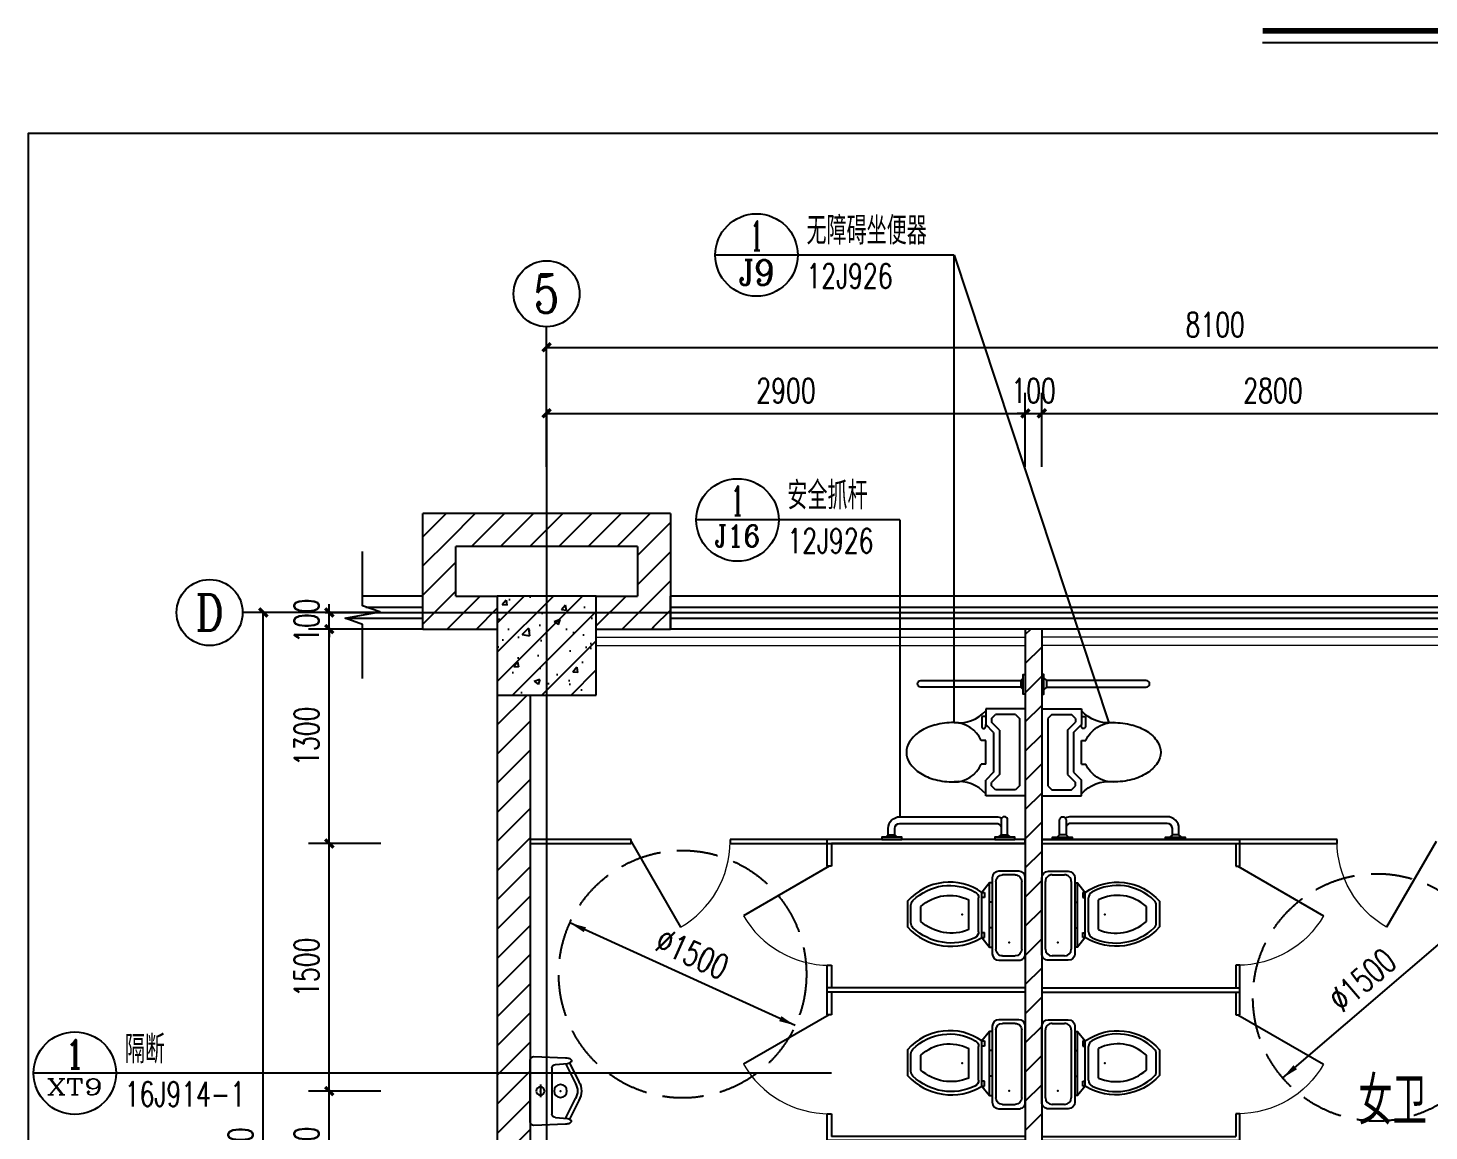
# Model space of a CAD drawing. Extents: x 1738711 to 2346805, y 1189731 to 2516152.
# Drawn here: x 2128147 to 2136634, y 1374842 to 1381526 of the extents above; entities that cross this region are included whole.
import ezdxf
from ezdxf.enums import TextEntityAlignment as Align

# ---------------------------------------------------------------- set-up
doc = ezdxf.new("R2010")
doc.units = 0
doc.header["$LTSCALE"] = 1000
doc.header["$MEASUREMENT"] = 0
doc.linetypes.add('DASH', pattern=[0.35, 0.25, -0.1])
doc.linetypes.add('复件 140224通州运河二期售楼部条件图_t3$0$X-ME SHAFT SH$0$X-B2$0$WATER_LINE', pattern=[0])
doc.layers.add('_0', color=7, linetype='Continuous', lineweight=25)
doc.layers.add('栏杆', color=6, linetype='Continuous', lineweight=15)
for name, color, linetype in [('AR-TEXT', 7, 'Continuous'), ('AXIS', 3, 'Continuous'), ('AXIS_TEXT', 7, 'Continuous'), ('DIM_IDEN', 3, 'Continuous'), ('DIM_SYMB', 3, 'Continuous'), ('DOTE', 1, 'Continuous'), ('LATRINE', 6, 'Continuous'), ('LVTRY', 6, 'Continuous'), ('PUB_DIM', 3, 'Continuous'), ('PUB_HATCH', 8, 'Continuous'), ('PUB_TEXT', 7, 'Continuous'), ('WALL', 40, 'Continuous'), ('WINDOW', 144, 'Continuous'), ('看线', 8, 'Continuous')]:
    doc.layers.add(name, color=color, linetype=linetype)
doc.styles.add('_TCH_AXIS', font='COMPLEX', dxfattribs={"bigfont": 'GBCBIG'})
doc.styles.add('_TCH_DIM', font='SIMPLEX', dxfattribs={"bigfont": 'GBCBIG'})
doc.styles.add('_TCH_DIM_T3', font='SIMPLEX', dxfattribs={"width": 0.705882, "bigfont": 'GBCBIG'})
doc.styles.add('_TCH_LABEL', font='COMPLEX', dxfattribs={"bigfont": 'GBCBIG'})
doc.styles.add('COMPLEX', font='COMPLEX')
doc.styles.get("Standard").update_dxf_attribs({"font": 'gbenor.shx', "bigfont": 'gbcbig.shx'})
doc.dimstyles.new('_TCH_ARCH&&50', dxfattribs={"dimtxt": 148.75, "dimasz": 50, "dimexe": 125, "dimexo": 150, "dimgap": 63.125, "dimtad": 1, "dimdec": 0, "dimzin": 0, "dimdsep": 46, "dimtxsty": '_TCH_DIM_T3', "dimblk": 'ARCHTICK', "dimcen": 0.09, "dimclrt": 7, "dimazin": 2, "dimtfac": 1, "dimtdec": 0, "dimtix": 1, "dimtmove": 2, "dimatfit": 3, "dimfxl": 50, "dimtolj": 1, "dimtzin": 0, "dimarcsym": 0})
pattern_1 = [(45, (0, 89.76), (-88.388383, 88.388383), [])]

# ---------------------------------------------------------------- blocks, each defined once
blk = doc.blocks.new('$lvtry$00000218')
at = {"color": 0, "linetype": 'Continuous'}
for p, q in [((-243.2, -138.2), (-243.2, -61.8)), ((-203.2, -21.8), (207.7, -21.8)), ((247.7, -61.8), (247.7, -138.2)), ((207.7, -178.2), (-203.2, -178.2)), ((198.4, -200), (-189.5, -200)), ((-189.5, -216.1), (198.4, -216.1)), ((-132.7, -262.9), (-132.7, -247.7)), ((-132.7, -247.7), (-103, -247.7)), ((-103, -247.7), (-103, -262.9)), ((-103, -247.7), (-102.3, -247.7)), ((-73.2, -200), (-73.2, -216.1)), ((-73.1, -216.1), (82.7, -216.1)), ((82.6, -200.5), (82.6, -216.1)), ((140.9, -247.7), (110.1, -247.7)), ((110.1, -247.7), (110.1, -262.9)), ((140.9, -262.9), (140.9, -247.7)), ((-132.7, -262.9), (140.9, -262.9)), ((-97, -282.9), (108, -282.9)), ((-83.9, -342.9), (96.1, -342.9)), ((-34.9, -633.3), (55.2, -633.3)), ((-43.6, -693.3), (63.6, -693.3))]:
    blk.add_line(p, q, dxfattribs=at)
blk.add_lwpolyline([(141, -263, -0.386399), (87.3, -713.3), (-67.9, -713.3, -0.361809), (-132.7, -262.9), (-189.5, -216.1), (-189.5, -200), (-230, -200, -0.414212), (-270, -160), (-270, -40, -0.414219), (-230, 0), (230, 0, -0.414212), (270, -40), (270, -160, -0.414212), (230, -200), (198.4, -200), (198.4, -216.1)], format="xyb", close=True, dxfattribs=at)
for centre, radius, start, end in [((-203.2, -61.8), 40, 90, 180), ((207.7, -61.8), 40, 0, 90), ((-203.2, -138.2), 40, 180, 270), ((207.7, -138.2), 40, 270, 0), ((170.2, -449.2), 335.6, 154.70093, 223.66894), ((-97, -322.9), 40, 90, 154.70093), ((-133.7, -458.6), 317.2, 315.38445, 29.31499), ((108, -322.9), 40, 29.31499, 90), ((170.2, -449.2), 275.6, 157.30759, 221.91508), ((-133.7, -458.6), 257.2, 317.21877, 26.73874), ((-43.6, -653.3), 40, 223.66894, 270), ((63.6, -653.3), 40, 270, 315.38445)]:
    blk.add_arc(centre, radius, start, end, dxfattribs=at)
at = {"color": 0}
for p in [(-162, -96.9), (7.2, -381.7)]:
    blk.add_point(p, dxfattribs=at)
blk = doc.blocks.new('$TCHSYS$APDOOR2D')
blk.add_line((0.5, 0), (0, 0.866))
at = {"lineweight": 13}
blk.add_arc((0.5, 0), 1, 120, 180, dxfattribs=at)
blk = doc.blocks.new('herahraehreh')
at = {"layer": 'LATRINE'}
for p, q in [((5930053.5, 676666.8), (5928853.5, 676666.8)), ((5928853.5, 676666.8), (5928853.5, 676504.3)), ((5930053.5, 676641.8), (5928878.5, 676641.8)), ((5928878.5, 676504.3), (5928878.5, 676641.8)), ((5930053.5, 676641.8), (5930053.5, 676666.8)), ((5928853.5, 676504.3), (5928878.5, 676504.3)), ((5928878.5, 675904.3), (5928853.5, 675904.3)), ((5928853.5, 675904.3), (5928853.5, 675741.8)), ((5928878.5, 675766.8), (5928878.5, 675904.3)), ((5930053.5, 675766.8), (5928878.5, 675766.8)), ((5930053.5, 675741.8), (5930053.5, 675766.8)), ((5930053.5, 675741.8), (5928853.5, 675741.8))]:
    blk.add_line(p, q, dxfattribs=at)
at = {"layer": 'LATRINE', "xscale": 600, "yscale": -600, "zscale": 25, "rotation": 270}
blk.add_blockref('$TCHSYS$APDOOR2D', (5928866, 676204.3), dxfattribs=at)
at = {"layer": 'LVTRY', "rotation": 269.9999999999435}
blk.add_blockref('$lvtry$00000218', (5930053.5, 676204.3), dxfattribs=at)
blk = doc.blocks.new('$plan$00001624')
for p, q in [((646.1, -12.8), (661.2, -27.9)), ((701.2, -27.9), (716.3, -12.8))]:
    blk.add_line(p, q)
for points in [[(60.1, 0), (60.1, -12.8), (-60.1, -12.8), (-60.1, 0)], [(743.8, 0), (743.8, -12.8), (623.7, -12.8), (623.7, 0)]]:
    blk.add_lwpolyline(points, close=True)
blk.add_lwpolyline([(-37.7, -12.8), (-22.6, -27.9), (17.4, -27.9), (32.5, -12.8)])
for points in [[(-22.6, -27.9), (-22.6, -65.8, 0.414213), (48.9, -137.3), (632.3, -137.3, 0.119966), (665.2, -129.3)], [(17.4, -27.9), (17.4, -65.8, 0.414211), (48.9, -97.3), (632.3, -97.3, 0.298815), (661.2, -78.3)]]:
    blk.add_lwpolyline(points, format="xyb")
blk.add_lwpolyline([(681.2, -137.3), (681.2, -137.3, -0.414214), (661.2, -117.3), (661.2, -27.9), (701.2, -27.9), (701.2, -117.3, -0.414214)], format="xyb", close=True)
blk = doc.blocks.new('A$C3D6C1C4F')
at = {"layer": 'LVTRY'}
for p, q in [((0, 736.1), (240, 736.1)), ((0, 208.1), (0, 736.1)), ((0, 736.1), (240, 736.1)), ((0, 208.1), (0, 736.1)), ((36, 676.1), (60, 700.1)), ((36, 676.1), (60, 700.1)), ((60, 700.1), (180, 700.1)), ((60, 700.1), (180, 700.1)), ((180, 700.1), (204, 676.1)), ((180, 700.1), (204, 676.1)), ((240, 736.1), (240, 640.1)), ((240, 736.1), (240, 640.1)), ((36, 268.1), (36, 676.1)), ((36, 268.1), (36, 676.1)), ((156, 607), (204, 655)), ((156, 607), (204, 655)), ((156, 337.1), (156, 607)), ((156, 337.1), (156, 607)), ((192, 592.1), (240, 640.1)), ((192, 592.1), (240, 640.1)), ((204, 676.1), (204, 655)), ((204, 676.1), (204, 655)), ((192, 352.1), (192, 592.1)), ((192, 352.1), (192, 592.1)), ((240, 544.1), (240, 400.1)), ((240, 544.1), (267, 544.1)), ((240, 544.1), (240, 400.1)), ((240, 544.1), (267, 544.1)), ((192, 352.1), (240, 304.1)), ((192, 352.1), (240, 304.1)), ((240, 400.1), (267, 400.1)), ((240, 400.1), (267, 400.1)), ((60, 244.1), (36, 268.1)), ((60, 244.1), (36, 268.1)), ((156, 337.1), (204, 289.1)), ((156, 337.1), (204, 289.1)), ((204, 268.1), (180, 244.1)), ((204, 268.1), (180, 244.1)), ((204, 268.1), (204, 289.1)), ((204, 268.1), (204, 289.1)), ((240, 316.1), (240, 304.1)), ((240, 316.1), (240, 304.1)), ((240, 208.1), (240, 304.1)), ((240, 208.1), (240, 304.1)), ((240, 256.1), (264, 256.1)), ((240, 256.1), (264, 256.1)), ((264, 256.1), (264, 316.1)), ((264, 256.1), (264, 316.1)), ((0, 208.1), (240, 208.1)), ((0, 208.1), (240, 208.1)), ((60, 244.1), (180, 244.1)), ((60, 244.1), (180, 244.1)), ((27.9, 77.5), (12.8, 92.6)), ((12.8, 22.4), (27.9, 37.4))]:
    blk.add_line(p, q, dxfattribs=at)
blk.add_lwpolyline([(0, 120.1), (12.8, 120.1), (12.8, 0), (0, 0)], close=True, dxfattribs=at)
blk.add_lwpolyline([(652.8, 57.5), (652.8, 57.5, -0.414214), (632.8, 37.4), (27.9, 37.4), (27.9, 77.5), (632.8, 77.5, -0.414214)], format="xyb", close=True, dxfattribs=at)
for centre, radius, start, end in [((402.7, 865.9), 215.9, 221.08899, 277.79892), ((402.7, 865.9), 215.9, 221.08899, 277.79892), ((432, 472.1), 180, 90, 156.42182), ((432, 472.1), 180, 90, 156.42182), ((432, 192.8), 459.2, 75.48575, 89.99996), ((432, 192.8), 459.2, 75.48575, 89.99996), ((467.7, 330.5), 317, 57.99461, 75.48574), ((467.7, 330.5), 317, 57.99461, 75.48574), ((522, 417.5), 214.5, 33.53412, 57.99459), ((522, 417.5), 214.5, 33.53412, 57.99459), ((604.4, 472.1), 115.7, 0.00005, 33.53407), ((604.4, 472.1), 115.7, 0.00005, 33.53407), ((604.4, 472.1), 115.7, 326.46593, 359.99995), ((604.4, 472.1), 115.7, 326.46593, 359.99995), ((432, 472.1), 180, 203.57818, 270), ((432, 472.1), 180, 203.57818, 270), ((467.7, 613.6), 317, 284.51426, 302.00539), ((467.7, 613.6), 317, 284.51426, 302.00539), ((522, 526.6), 214.5, 302.00541, 326.46588), ((522, 526.6), 214.5, 302.00541, 326.46588), ((252, 316.1), 12, 0, 180), ((252, 316.1), 12, 0, 180), ((402.7, 78.2), 215.9, 82.20108, 138.91101), ((402.7, 78.2), 215.9, 82.20108, 138.91101), ((432, 751.3), 459.2, 270.00004, 284.51425), ((432, 751.3), 459.2, 270.00004, 284.51425)]:
    blk.add_arc(centre, radius, start, end, dxfattribs=at)
at = {"layer": 'LVTRY', "extrusion": (0, 0, -1), "zscale": -1}
blk.add_blockref('$plan$00001624', (-808.3, 1000), dxfattribs=at)
blk = doc.blocks.new('_ArchTick')
at = {"color": 0, "linetype": 'ByBlock', "const_width": 0.4}
blk.add_lwpolyline([(-0.5, -0.5), (0.5, 0.5)], dxfattribs=at)
blk = doc.blocks.new('*D2062')
at = {"layer": 'Defpoints', "color": 0, "transparency": 16777216}
for p in [(2129571.8, 1377983.6), (2130033.8, 1377983.6), (2130033.8, 1371383.6)]:
    blk.add_point(p, dxfattribs=at)
at = {"layer": 'PUB_DIM', "color": 0, "lineweight": -2, "transparency": 16777216}
for p, q in [((2129883.8, 1377983.6), (2129446.8, 1377983.6)), ((2129571.8, 1371383.6), (2129571.8, 1377983.6)), ((2129883.8, 1371383.6), (2129446.8, 1371383.6))]:
    blk.add_line(p, q, dxfattribs=at)
at = {"layer": 'PUB_DIM', "color": 0, "lineweight": -2, "transparency": 16777216, "xscale": 50, "yscale": 50, "zscale": 50}
for p, rotation in [((2129571.8, 1377983.6), 90), ((2129571.8, 1371383.6), 270)]:
    blk.add_blockref('_ArchTick', p, dxfattribs=dict(at, rotation=rotation))
at = {"layer": 'PUB_DIM', "color": 7, "transparency": 16777216, "insert": (2129434.3, 1374683.6), "char_height": 148.75, "attachment_point": 5, "rotation": 90, "style": '_TCH_DIM_T3'}
blk.add_mtext('\\A1;6600', dxfattribs=at)
blk = doc.blocks.new('*D2066')
at = {"layer": 'Defpoints', "color": 0, "transparency": 16777216}
for p in [(2129971.8, 1375083.8), (2130433.8, 1375083.8), (2130433.8, 1374383.8)]:
    blk.add_point(p, dxfattribs=at)
at = {"layer": 'PUB_DIM', "color": 0, "lineweight": -2, "transparency": 16777216}
for p, q in [((2130283.8, 1375083.8), (2129846.8, 1375083.8)), ((2129971.8, 1374383.8), (2129971.8, 1375083.8)), ((2130283.8, 1374383.8), (2129846.8, 1374383.8))]:
    blk.add_line(p, q, dxfattribs=at)
at = {"layer": 'PUB_DIM', "color": 0, "lineweight": -2, "transparency": 16777216, "xscale": 50, "yscale": 50, "zscale": 50}
for p, rotation in [((2129971.8, 1375083.8), 90), ((2129971.8, 1374383.8), 270)]:
    blk.add_blockref('_ArchTick', p, dxfattribs=dict(at, rotation=rotation))
at = {"layer": 'PUB_DIM', "color": 7, "transparency": 16777216, "insert": (2129834.3, 1374733.8), "char_height": 148.75, "attachment_point": 5, "rotation": 90, "style": '_TCH_DIM_T3'}
blk.add_mtext('\\A1;700', dxfattribs=at)
blk = doc.blocks.new('*D2067')
at = {"layer": 'Defpoints', "color": 0, "transparency": 16777216}
for p in [(2129971.8, 1376583.6), (2130433.8, 1376583.6), (2130433.8, 1375083.8)]:
    blk.add_point(p, dxfattribs=at)
at = {"layer": 'PUB_DIM', "color": 0, "lineweight": -2, "transparency": 16777216}
for p, q in [((2130283.8, 1376583.6), (2129846.8, 1376583.6)), ((2129971.8, 1375083.8), (2129971.8, 1376583.6)), ((2130283.8, 1375083.8), (2129846.8, 1375083.8))]:
    blk.add_line(p, q, dxfattribs=at)
at = {"layer": 'PUB_DIM', "color": 0, "lineweight": -2, "transparency": 16777216, "xscale": 50, "yscale": 50, "zscale": 50}
for p, rotation in [((2129971.8, 1376583.6), 90), ((2129971.8, 1375083.8), 270)]:
    blk.add_blockref('_ArchTick', p, dxfattribs=dict(at, rotation=rotation))
at = {"layer": 'PUB_DIM', "color": 7, "transparency": 16777216, "insert": (2129834.3, 1375833.7), "char_height": 148.75, "attachment_point": 5, "rotation": 90, "style": '_TCH_DIM_T3'}
blk.add_mtext('\\A1;1500', dxfattribs=at)
blk = doc.blocks.new('*D2068')
at = {"layer": 'Defpoints', "color": 0, "transparency": 16777216}
for p in [(2129971.8, 1377883.6), (2130433.8, 1377883.6), (2130433.8, 1376583.6)]:
    blk.add_point(p, dxfattribs=at)
at = {"layer": 'PUB_DIM', "color": 0, "lineweight": -2, "transparency": 16777216}
for p, q in [((2130283.8, 1377883.6), (2129846.8, 1377883.6)), ((2129971.8, 1376583.6), (2129971.8, 1377883.6)), ((2130283.8, 1376583.6), (2129846.8, 1376583.6))]:
    blk.add_line(p, q, dxfattribs=at)
at = {"layer": 'PUB_DIM', "color": 0, "lineweight": -2, "transparency": 16777216, "xscale": 50, "yscale": 50, "zscale": 50}
for p, rotation in [((2129971.8, 1377883.6), 90), ((2129971.8, 1376583.6), 270)]:
    blk.add_blockref('_ArchTick', p, dxfattribs=dict(at, rotation=rotation))
at = {"layer": 'PUB_DIM', "color": 7, "transparency": 16777216, "insert": (2129834.3, 1377233.6), "char_height": 148.75, "attachment_point": 5, "rotation": 90, "style": '_TCH_DIM_T3'}
blk.add_mtext('\\A1;1300', dxfattribs=at)
blk = doc.blocks.new('*D2069')
at = {"layer": 'Defpoints', "color": 0, "transparency": 16777216}
for p in [(2129971.8, 1377983.6), (2130433.8, 1377983.6), (2130433.8, 1377883.6)]:
    blk.add_point(p, dxfattribs=at)
at = {"layer": 'PUB_DIM', "color": 0, "lineweight": -2, "transparency": 16777216}
for p, q in [((2130283.8, 1377983.6), (2129846.8, 1377983.6)), ((2129971.8, 1377983.6), (2129971.8, 1378033.6)), ((2129971.8, 1377883.6), (2129971.8, 1377983.6)), ((2130283.8, 1377883.6), (2129846.8, 1377883.6)), ((2129971.8, 1377883.6), (2129971.8, 1377833.6))]:
    blk.add_line(p, q, dxfattribs=at)
at = {"layer": 'PUB_DIM', "color": 0, "lineweight": -2, "transparency": 16777216, "xscale": 50, "yscale": 50, "zscale": 50}
for p, rotation in [((2129971.8, 1377983.6), 270), ((2129971.8, 1377883.6), 90)]:
    blk.add_blockref('_ArchTick', p, dxfattribs=dict(at, rotation=rotation))
at = {"layer": 'PUB_DIM', "color": 7, "transparency": 16777216, "insert": (2129834.3, 1377933.6), "char_height": 148.75, "attachment_point": 5, "rotation": 90, "style": '_TCH_DIM_T3'}
blk.add_mtext('\\A1;100', dxfattribs=at)
blk = doc.blocks.new('*D2070')
at = {"layer": 'Defpoints', "color": 0, "transparency": 16777216}
for p in [(2139388.4, 1379590.4), (2131288.4, 1379116.7), (2139388.4, 1379116.7)]:
    blk.add_point(p, dxfattribs=at)
at = {"layer": 'PUB_DIM', "color": 0, "lineweight": -2, "transparency": 16777216}
for p, q in [((2131288.4, 1379266.7), (2131288.4, 1379715.4)), ((2139388.4, 1379266.7), (2139388.4, 1379715.4)), ((2131288.4, 1379590.4), (2139388.4, 1379590.4))]:
    blk.add_line(p, q, dxfattribs=at)
at = {"layer": 'PUB_DIM', "color": 0, "lineweight": -2, "transparency": 16777216, "xscale": 50, "yscale": 50, "zscale": 50, "rotation": 180}
blk.add_blockref('_ArchTick', (2131288.4, 1379590.4), dxfattribs=at)
at = {"layer": 'PUB_DIM', "color": 0, "lineweight": -2, "transparency": 16777216, "xscale": 50, "yscale": 50, "zscale": 50}
blk.add_blockref('_ArchTick', (2139388.4, 1379590.4), dxfattribs=at)
at = {"layer": 'PUB_DIM', "color": 7, "transparency": 16777216, "insert": (2135338.4, 1379727.9), "char_height": 148.75, "attachment_point": 5, "style": '_TCH_DIM_T3'}
blk.add_mtext('\\A1;8100', dxfattribs=at)
blk = doc.blocks.new('*D2071')
at = {"layer": 'Defpoints', "color": 0, "transparency": 16777216}
for p in [(2134188.4, 1379190.4), (2131288.4, 1378716.7), (2134188.4, 1378716.7)]:
    blk.add_point(p, dxfattribs=at)
at = {"layer": 'PUB_DIM', "color": 0, "lineweight": -2, "transparency": 16777216}
for p, q in [((2131288.4, 1378866.7), (2131288.4, 1379315.4)), ((2134188.4, 1378866.7), (2134188.4, 1379315.4)), ((2131288.4, 1379190.4), (2134188.4, 1379190.4))]:
    blk.add_line(p, q, dxfattribs=at)
at = {"layer": 'PUB_DIM', "color": 0, "lineweight": -2, "transparency": 16777216, "xscale": 50, "yscale": 50, "zscale": 50, "rotation": 180}
blk.add_blockref('_ArchTick', (2131288.4, 1379190.4), dxfattribs=at)
at = {"layer": 'PUB_DIM', "color": 0, "lineweight": -2, "transparency": 16777216, "xscale": 50, "yscale": 50, "zscale": 50}
blk.add_blockref('_ArchTick', (2134188.4, 1379190.4), dxfattribs=at)
at = {"layer": 'PUB_DIM', "color": 7, "transparency": 16777216, "insert": (2132738.4, 1379327.9), "char_height": 148.75, "attachment_point": 5, "style": '_TCH_DIM_T3'}
blk.add_mtext('\\A1;2900', dxfattribs=at)
blk = doc.blocks.new('*D2072')
at = {"layer": 'Defpoints', "color": 0, "transparency": 16777216}
for p in [(2134288.4, 1379190.4), (2134188.4, 1378716.7), (2134288.4, 1378716.7)]:
    blk.add_point(p, dxfattribs=at)
at = {"layer": 'PUB_DIM', "color": 0, "lineweight": -2, "transparency": 16777216}
for p, q in [((2134188.4, 1378866.7), (2134188.4, 1379315.4)), ((2134288.4, 1378866.7), (2134288.4, 1379315.4)), ((2134188.4, 1379190.4), (2134138.4, 1379190.4)), ((2134188.4, 1379190.4), (2134288.4, 1379190.4)), ((2134288.4, 1379190.4), (2134338.4, 1379190.4))]:
    blk.add_line(p, q, dxfattribs=at)
at = {"layer": 'PUB_DIM', "color": 0, "lineweight": -2, "transparency": 16777216, "xscale": 50, "yscale": 50, "zscale": 50}
blk.add_blockref('_ArchTick', (2134188.4, 1379190.4), dxfattribs=at)
at = {"layer": 'PUB_DIM', "color": 0, "lineweight": -2, "transparency": 16777216, "xscale": 50, "yscale": 50, "zscale": 50, "rotation": 180}
blk.add_blockref('_ArchTick', (2134288.4, 1379190.4), dxfattribs=at)
at = {"layer": 'PUB_DIM', "color": 7, "transparency": 16777216, "insert": (2134238.4, 1379327.9), "char_height": 148.75, "attachment_point": 5, "style": '_TCH_DIM_T3'}
blk.add_mtext('\\A1;100', dxfattribs=at)
blk = doc.blocks.new('*D2073')
at = {"layer": 'Defpoints', "color": 0, "transparency": 16777216}
for p in [(2137088.4, 1379190.4), (2134288.4, 1378716.7), (2137088.4, 1378716.7)]:
    blk.add_point(p, dxfattribs=at)
at = {"layer": 'PUB_DIM', "color": 0, "lineweight": -2, "transparency": 16777216}
for p, q in [((2134288.4, 1378866.7), (2134288.4, 1379315.4)), ((2137088.4, 1378866.7), (2137088.4, 1379315.4)), ((2134288.4, 1379190.4), (2137088.4, 1379190.4))]:
    blk.add_line(p, q, dxfattribs=at)
at = {"layer": 'PUB_DIM', "color": 0, "lineweight": -2, "transparency": 16777216, "xscale": 50, "yscale": 50, "zscale": 50, "rotation": 180}
blk.add_blockref('_ArchTick', (2134288.4, 1379190.4), dxfattribs=at)
at = {"layer": 'PUB_DIM', "color": 0, "lineweight": -2, "transparency": 16777216, "xscale": 50, "yscale": 50, "zscale": 50}
blk.add_blockref('_ArchTick', (2137088.4, 1379190.4), dxfattribs=at)
at = {"layer": 'PUB_DIM', "color": 7, "transparency": 16777216, "insert": (2135688.4, 1379327.9), "char_height": 148.75, "attachment_point": 5, "style": '_TCH_DIM_T3'}
blk.add_mtext('\\A1;2800', dxfattribs=at)
blk = doc.blocks.new('$TCHSYS$WIN2D')
for p, q in [((-0.5, 0.5), (0.5, 0.5)), ((-0.5, 0.5), (-0.5, -0.5)), ((0.5, 0.5), (0.5, -0.5)), ((0.5, 0.1667), (-0.5, 0.1667)), ((0.5, -0.1667), (-0.5, -0.1667)), ((-0.5, -0.5), (0.5, -0.5))]:
    blk.add_line(p, q)
blk = doc.blocks.new('$lvtry$00000235')
at = {"color": 0}
for p, q in [((-39.3, -62.6), (37.9, -62.6)), ((-160.7, -153.6), (-167.1, -227.1)), ((-139.7, -131.7), (139.6, -131.7)), ((160.6, -153.6), (166.8, -226.2)), ((-166, -214.4), (-45.7, -274.1)), ((165.8, -214.3), (45.4, -274.1))]:
    blk.add_line(p, q, dxfattribs=at)
blk.add_lwpolyline([(57, -295.2), (170.8, -238.6, 0.002799), (171, -239, 0.105175), (177.5, -246.8, 0.168909), (183.5, -248.9, 0.168909), (189.5, -246.8, 0.105175), (196, -239, 0.067291), (199.7, -228.8, 0.053441), (201.1, -215.3), (209.1, -21.9, 0.426355), (188.1, 0), (-188.1, 0, 0.42618), (-209.1, -21.9), (-201.2, -215.3, 0.050566), (-199.8, -229.6, 0.064405), (-196.1, -240.4, 0.10395), (-189.6, -248.7, 0.176068), (-183.6, -250.8, 0.176068), (-177.7, -248.7, 0.10395), (-171.2, -240.4, 0.009138), (-170.5, -238.9), (-56.4, -295.6, 0.274628)], format="xyb", close=True, dxfattribs=at)
for points in [[(-167.1, -227.1), (-170.5, -238.9)], [(167.3, -228.8), (170.8, -238.6)]]:
    blk.add_lwpolyline(points)
for centre, radius in [((0.1, -62.6), 25), ((0, -183.8), 39.1)]:
    blk.add_circle(centre, radius, dxfattribs=at)
for centre, radius, start, end in [((-139.7, -152.7), 21, 90, 182.33087), ((139.6, -152.7), 21, 357.63518, 90), ((230, -215.3), 64.1, 189.8691, 192.23606), ((-0.1, -199.8), 87.2, 238.52357, 301.47643)]:
    blk.add_arc(centre, radius, start, end, dxfattribs=at)
for p in [(0.1, -62.6), (0, -183.8)]:
    blk.add_point(p, dxfattribs=at)
blk = doc.blocks.new('_AXISO')
blk.add_circle((0, 0), 0.5)
at = {"layer": 'AXIS_TEXT', "style": 'COMPLEX', "width": 1.041667}
blk.add_attdef('A', text='', height=0.56, dxfattribs=at).set_placement((-0.25, -0.28), (0.25, -0.28), align=Align.FIT)

msp = doc.modelspace()

# ---------------------------------------------------------------- hatches: boundary and pattern name
at = {"layer": 'PUB_HATCH', "linetype": '复件 140224通州运河二期售楼部条件图_t3$0$X-ME SHAFT SH$0$X-B2$0$WATER_LINE'}
h = msp.add_hatch(dxfattribs=at)
h.set_pattern_fill('普通砖', color=256, scale=50, style=0)
h.set_pattern_definition(pattern_1)
h.paths.add_polyline_path([(2130538.4, 1377883.6), (2130738.4, 1378083.6), (2130738.4, 1378383.6), (2130538.4, 1378583.6)])
h = msp.add_hatch(dxfattribs=at)
h.set_pattern_fill('普通砖', color=256, scale=50, style=0)
h.set_pattern_definition(pattern_1)
h.paths.add_polyline_path([(2131838.4, 1378383.6), (2132038.4, 1378583.6), (2130538.4, 1378583.6), (2130738.4, 1378383.6)])
h = msp.add_hatch(dxfattribs=at)
h.set_pattern_fill('普通砖', color=256, scale=50, style=0)
h.set_pattern_definition(pattern_1)
h.paths.add_polyline_path([(2132038.4, 1378583.6), (2131838.4, 1378383.6), (2131838.4, 1378083.6), (2131938.4, 1378016.9), (2132038.4, 1378083.6)])
h = msp.add_hatch(dxfattribs=at)
h.set_pattern_fill('普通砖', color=256, scale=50, style=0)
h.set_pattern_definition(pattern_1)
h.paths.add_polyline_path([(2130988.4, 1377883.6), (2130988.4, 1378083.6), (2130738.4, 1378083.6), (2130538.4, 1377883.6)])
at = {"layer": 'PUB_HATCH'}
h = msp.add_hatch(dxfattribs=at)
h.set_pattern_fill('钢筋混凝土', color=256, scale=50, style=0)
h.set_pattern_definition([(45, (0, 0), (-88.3883476, 88.3883476), []), (50, (0, 0), (358.63009, -31.376067), [37.5, -412.5]), (355, (0, 0), (-69.375667, 376.096067), [30, -330]), (100.4514, (29.9, -2.6), (289.25469, 344.71977), [31.870095, -350.571056]), (46.1842, (0, 100), (533.620524, -82.75951), [56.25, -618.75]), (96.6356, (44.47, 93.1), (467.33135, 487.05894), [47.80514, -525.8565]), (351.1842, (0, 100), (467.33097, 487.0593), [45, -495]), (21, (50, 75), (298.453526, -201.309445), [37.5, -412.5]), (326, (50, 75), (121.657666, 362.57502), [30, -330]), (71.4514, (74.87, 58.22), (420.111314, 161.26525), [31.870095, -350.571056]), (37.5, (0, 0), (6.0799277, 166.446927), [0, -326, 0, -335, 0, -331.25]), (7.5, (0, 0), (131.534769, 197.205856), [0, -191, 0, -318.5, 0, -126.25]), (327.5, (-111.5, 0), (266.911218, -11.277436), [0, -125, 0, -390, 0, -517.5]), (317.5, (-161.5, 0), (291.593085, 50.052491), [0, -162.5, 0, -259, 0, -367.5])])
h.paths.add_polyline_path([(2130988.4, 1377483.6), (2131588.4, 1377483.6), (2131588.4, 1378083.6), (2130988.4, 1378083.6)])
at = {"layer": 'PUB_HATCH', "linetype": '复件 140224通州运河二期售楼部条件图_t3$0$X-ME SHAFT SH$0$X-B2$0$WATER_LINE'}
h = msp.add_hatch(dxfattribs=at)
h.set_pattern_fill('普通砖', color=256, scale=50, style=0)
h.set_pattern_definition(pattern_1)
h.paths.add_polyline_path([(2131588.4, 1378083.6), (2131588.4, 1377883.6), (2131938.4, 1377883.6), (2131938.4, 1378016.9), (2131838.4, 1378083.6)])
h = msp.add_hatch(dxfattribs=at)
h.set_pattern_fill('普通砖', color=256, scale=50, style=0)
h.set_pattern_definition(pattern_1)
h.paths.add_polyline_path([(2131938.4, 1377883.6), (2132038.4, 1377883.6), (2132038.4, 1378083.6), (2131938.4, 1378016.9)])
at = {"layer": 'PUB_HATCH'}
h = msp.add_hatch(dxfattribs=at)
h.set_pattern_fill('普通砖', color=256, scale=50, style=0)
h.set_pattern_definition(pattern_1)
h.paths.add_polyline_path([(2134188.4, 1377883.6), (2134188.4, 1376596.1), (2134288.4, 1376596.1), (2134288.4, 1377883.6)])
h = msp.add_hatch(dxfattribs=at)
h.set_pattern_fill('普通砖', color=256, scale=50, style=0)
h.set_pattern_definition(pattern_1)
h.paths.add_polyline_path([(2130988.4, 1371683.6), (2131188.4, 1371683.6), (2131188.4, 1377483.6), (2130988.4, 1377483.6)])
h = msp.add_hatch(dxfattribs=at)
h.set_pattern_fill('普通砖', color=256, scale=50, style=0)
h.set_pattern_definition(pattern_1)
h.paths.add_polyline_path([(2134288.4, 1376596.1), (2134188.4, 1376596.1), (2134188.4, 1373908.6), (2134221.8, 1373841.9), (2134288.4, 1373808.6)])

# ---------------------------------------------------------------- linework, layer by layer
at = {"layer": 'AXIS'}
for p, q in [((2131288.4, 1379215.4), (2131288.4, 1379715.4)), ((2129946.8, 1377983.6), (2129446.8, 1377983.6))]:
    msp.add_line(p, q, dxfattribs=at)
at = {"layer": 'DIM_IDEN'}
for p, q in [((2132810.1, 1380149.9), (2132310.1, 1380149.9)), ((2133756.4, 1380149.9), (2132810.1, 1380149.9)), ((2133756.4, 1377316.6), (2133756.4, 1380149.9)), ((2133756.4, 1380149.9), (2134693.8, 1377314.6)), ((2132694.4, 1378544.4), (2132194.4, 1378544.4)), ((2133429, 1378544.4), (2132694.4, 1378544.4)), ((2133429, 1378544.4), (2133429, 1376745.9)), ((2128680.3, 1375192), (2128180.3, 1375192)), ((2133013.4, 1375192), (2128680.3, 1375192))]:
    msp.add_line(p, q, dxfattribs=at)
for centre in [(2132560.1, 1380149.9), (2132444.4, 1378544.4), (2128430.3, 1375192)]:
    msp.add_circle(centre, 250, dxfattribs=at)
at = {"layer": 'DIM_SYMB', "const_width": 35}
msp.add_lwpolyline([(2135625.5, 1381508.2), (2139186.6, 1381508.2)], dxfattribs=at)
at = {"layer": 'DIM_SYMB'}
for points in [[(2135625.5, 1381438.2), (2139186.6, 1381438.2)], [(2130172.6, 1377583.3), (2130172.6, 1377911.7), (2130067.6, 1377950), (2130277.6, 1377987), (2130172.6, 1378024.2), (2130172.6, 1378352.7)]]:
    msp.add_lwpolyline(points, dxfattribs=at)
at = {"layer": 'DOTE'}
for p, q in [((2131288.4, 1379215.4), (2131288.4, 1370420.6)), ((2129946.8, 1377983.6), (2140493.6, 1377983.6))]:
    msp.add_line(p, q, dxfattribs=at)
at = {"layer": 'LATRINE'}
for p, q in [((2131799.8, 1376608.6), (2131188.4, 1376608.6)), ((2131188.4, 1376608.6), (2131188.4, 1376583.6)), ((2131188.4, 1376583.6), (2131799.8, 1376583.6)), ((2131799.8, 1376583.6), (2131799.8, 1376608.6)), ((2134188.4, 1376608.6), (2132399.8, 1376608.6)), ((2132399.8, 1376608.6), (2132399.8, 1376583.6)), ((2132399.8, 1376583.6), (2134188.4, 1376583.6)), ((2134188.4, 1376583.6), (2134188.4, 1376608.6)), ((2136077.1, 1376608.6), (2134288.4, 1376608.6)), ((2134288.4, 1376583.6), (2136077.1, 1376583.6)), ((2136077.1, 1376583.6), (2136077.1, 1376608.6))]:
    msp.add_line(p, q, dxfattribs=at)
at = {"layer": 'LVTRY', "linetype": 'DASH'}
for centre in [(2132112, 1375791.6), (2136317.4, 1375650.8)]:
    msp.add_circle(centre, 750, dxfattribs=at)
at = {"layer": 'PUB_DIM'}
for points in [[(2131520.4, 1376061, 33, 0, 0), (2131429.4, 1376102.4, 0, 0, 0)], [(2132703.6, 1375522.3, 33, 0, 0), (2132794.6, 1375480.9, 0, 0, 0)], [(2135823.7, 1375228, 33, 0, 0), (2135747.7, 1375163, 0, 0, 0)]]:
    msp.add_lwpolyline(points, format="xyseb", dxfattribs=at)
for points in [[(2135747.7, 1375163), (2136887, 1376138.7)], [(2132794.6, 1375480.9), (2131429.4, 1376102.4)]]:
    msp.add_lwpolyline(points, dxfattribs=at)
at = {"layer": 'WALL', "linetype": '复件 140224通州运河二期售楼部条件图_t3$0$X-ME SHAFT SH$0$X-B2$0$WATER_LINE'}
for p, q in [((2130538.4, 1377883.6), (2130538.4, 1378583.6)), ((2132038.4, 1378583.6), (2130538.4, 1378583.6)), ((2132038.4, 1378583.6), (2132038.4, 1378083.6)), ((2130738.4, 1378083.6), (2130738.4, 1378383.6)), ((2131838.4, 1378383.6), (2130738.4, 1378383.6)), ((2131838.4, 1378383.6), (2131838.4, 1378083.6)), ((2130738.4, 1378083.6), (2130988.4, 1378083.6)), ((2131588.4, 1378083.6), (2131838.4, 1378083.6)), ((2132038.4, 1377883.6), (2132038.4, 1378083.6)), ((2130538.4, 1377883.6), (2130988.4, 1377883.6)), ((2131588.4, 1377883.6), (2131938.4, 1377883.6)), ((2131938.4, 1377883.6), (2132038.4, 1377883.6))]:
    msp.add_line(p, q, dxfattribs=at)
at = {"layer": 'WALL'}
for p, q in [((2131588.4, 1378083.6), (2130988.4, 1378083.6)), ((2130988.4, 1378083.6), (2130988.4, 1377483.6)), ((2131588.4, 1377483.6), (2131588.4, 1378083.6)), ((2134188.4, 1377883.6), (2134188.4, 1376596.1)), ((2134288.4, 1377883.6), (2134188.4, 1377883.6)), ((2134288.4, 1377883.6), (2134288.4, 1376596.1)), ((2130988.4, 1377483.6), (2131588.4, 1377483.6)), ((2130988.4, 1377483.6), (2130988.4, 1371683.6)), ((2131188.4, 1377483.6), (2131188.4, 1371683.6)), ((2134188.4, 1376596.1), (2134188.4, 1373908.6)), ((2134288.4, 1376596.1), (2134288.4, 1373808.6))]:
    msp.add_line(p, q, dxfattribs=at)
at = {"layer": 'WINDOW', "linetype": '复件 140224通州运河二期售楼部条件图_t3$0$X-ME SHAFT SH$0$X-B2$0$WATER_LINE', "extrusion": (0, 0, -1)}
for p, q in [((2130538.4, 1378083.6), (2130172.6, 1378083.6)), ((2130193.3, 1378016.9), (2130538.4, 1378016.9)), ((2130069.2, 1377950.2), (2130538.4, 1377950.2)), ((2130538.4, 1377883.6), (2130172.6, 1377883.6))]:
    msp.add_line(p, q, dxfattribs=at)
at = {"layer": '栏杆'}
for points in [[(2131588.4, 1377833.6), (2134188.4, 1377833.6)], [(2137088.4, 1377833.6), (2134288.4, 1377833.6)], [(2131588.4, 1377783.6), (2134188.4, 1377783.6)], [(2137088.4, 1377783.6), (2134288.4, 1377783.6)]]:
    msp.add_lwpolyline(points, dxfattribs=at)
at = {"layer": '看线'}
msp.add_lwpolyline([(2146383.1, 1380886.4), (2128146.6, 1380886.4), (2128146.6, 1368716)], dxfattribs=at)

# ---------------------------------------------------------------- block references
at = {"ltscale": 2, "extrusion": (0, 0, -1), "xscale": -1, "zscale": -1, "rotation": 180}
msp.add_blockref('A$C3D6C1C4F', (-2134188.4, 1377608.6), dxfattribs=at)
at = {"ltscale": 2, "extrusion": (0, 0, -1), "zscale": -1, "rotation": 180}
msp.add_blockref('A$C3D6C1C4F', (-2134288.4, 1377608.6), dxfattribs=at)
at = {"layer": '_0', "xscale": -1, "rotation": 180}
for p in [(-3795865.1, 2052350.3), (-3795865.1, 2051450.3)]:
    msp.add_blockref('herahraehreh', p, dxfattribs=at)
at = {"layer": '_0', "rotation": 180}
for p in [(8064342, 2052350.3), (8064342, 2051450.3)]:
    msp.add_blockref('herahraehreh', p, dxfattribs=at)
at = {"layer": 'AXIS'}
ref = msp.add_blockref('_AXISO', (2131288.4, 1379915.4), dxfattribs=dict(at, xscale=400, yscale=400, zscale=400))
ref.add_attrib('A', '5', dxfattribs={"layer": 'AXIS_TEXT', "ltscale": 0.5, "height": 233, "style": '_TCH_AXIS'}).set_placement((2131210.8, 1379798.9), (2131366.1, 1379798.9), align=Align.FIT)
ref = msp.add_blockref('_AXISO', (2129246.8, 1377983.6), dxfattribs=dict(at, xscale=400, yscale=400, zscale=400))
ref.add_attrib('A', 'D', dxfattribs={"layer": 'AXIS_TEXT', "ltscale": 0.5, "height": 217.6, "style": '_TCH_AXIS'}).set_placement((2129158.7, 1377874.8), (2129334.9, 1377874.8), align=Align.FIT)
at = {"layer": 'LATRINE', "xscale": 600, "zscale": 25}
for p, yscale, rotation in [((2132099.8, 1376596.1), 600, 180.0000000184895), ((2136377.1, 1376596.1), -600, 359.9999999815143)]:
    msp.add_blockref('$TCHSYS$APDOOR2D', p, dxfattribs=dict(at, yscale=yscale, rotation=rotation))
at = {"layer": 'LVTRY', "yscale": -1, "rotation": 270.0000000000573}
msp.add_blockref('$lvtry$00000235', (2131188.4, 1375083.8), dxfattribs=at)
at = {"layer": 'WINDOW', "linetype": '复件 140224通州运河二期售楼部条件图_t3$0$X-ME SHAFT SH$0$X-B2$0$WATER_LINE', "xscale": -6599.999997863546, "yscale": 200, "zscale": -6599.999997863546, "rotation": 359.9999999999764}
msp.add_blockref('$TCHSYS$WIN2D', (2135338.4, 1377983.6), dxfattribs=at)

# ---------------------------------------------------------------- texts
at = {"layer": 'AR-TEXT'}
msp.add_text('女卫', height=289.36, dxfattribs=at).set_placement((2136204.7, 1374879.1))
at = {"layer": 'PUB_DIM', "color": 7, "style": '_TCH_DIM', "width": 0.705882}
for rotation, p in [(335.51996, (2131935.7, 1375941.3)), (40.57518, (2136107.3, 1375554.1))]:
    msp.add_text('%%c1500', height=148.75, rotation=rotation, dxfattribs=at).set_placement(p)
at = {"layer": 'PUB_TEXT', "color": 7, "style": '_TCH_LABEL'}
for s, height, p, p2 in [('1', 178.5, (2132521.8, 1380177.3), (2132598.3, 1380177.3)), ('J9', 153.99, (2132453.7, 1379967), (2132666.4, 1379967)), ('1', 178.5, (2132406.1, 1378571.9), (2132482.6, 1378571.9)), ('J16', 131.66, (2132306.4, 1378382), (2132582.3, 1378382))]:
    msp.add_text(s, height=height, dxfattribs=at).set_placement(p, p2, align=Align.FIT)
at = {"layer": 'PUB_TEXT', "color": 7, "style": '_TCH_DIM'}
for s, p in [('无障碍坐便器', (2132862.6, 1380213.5)), ('安全抓杆', (2132746.9, 1378608.1)), ('隔断', (2128732.8, 1375252))]:
    msp.add_text(s, height=168.79, dxfattribs=at).set_placement(p)
at = {"layer": 'PUB_TEXT', "color": 7, "style": '_TCH_DIM', "width": 0.705882}
for s, p in [('12J926', (2132862.6, 1379948.6)), ('12J926', (2132746.9, 1378343.2)), ('16J914-1', (2128732.8, 1374990.8))]:
    msp.add_text(s, height=148.75, dxfattribs=at).set_placement(p)
at = {"layer": 'PUB_TEXT', "color": 7, "style": '_TCH_LABEL'}
for s, height, width, p, p2 in [('1', 174, 1.555556, (2128372.3, 1375219.7), (2128488.3, 1375219.7)), ('XT9', 97.23, 1.377358, (2128261.3, 1375060), (2128599.3, 1375060))]:
    msp.add_text(s, height=height, dxfattribs=dict(at, width=width)).set_placement(p, p2, align=Align.FIT)

# ---------------------------------------------------------------- dimensions: what is measured, and where the dimension line sits
at = {"layer": 'PUB_DIM'}
for p1, p2, distance, picture, middle in [((2131288.4, 1379116.7), (2139388.4, 1379116.7), 473.7, '*D2070', (2135338.4, 1379727.9)), ((2131288.4, 1378716.7), (2134188.4, 1378716.7), 473.7, '*D2071', (2132738.4, 1379327.9)), ((2134188.4, 1378716.7), (2134288.4, 1378716.7), 473.7, '*D2072', (2134238.4, 1379327.9)), ((2134288.4, 1378716.7), (2137088.4, 1378716.7), 473.7, '*D2073', (2135688.4, 1379327.9)), ((2130433.8, 1377883.6), (2130433.8, 1377983.6), 462, '*D2069', (2129834.3, 1377933.6)), ((2130033.8, 1371383.6), (2130033.8, 1377983.6), 462, '*D2062', (2129434.3, 1374683.6)), ((2130433.8, 1376583.6), (2130433.8, 1377883.6), 462, '*D2068', (2129834.3, 1377233.6)), ((2130433.8, 1375083.8), (2130433.8, 1376583.6), 462, '*D2067', (2129834.3, 1375833.7)), ((2130433.8, 1374383.8), (2130433.8, 1375083.8), 462, '*D2066', (2129834.3, 1374733.8))]:
    dim = msp.add_aligned_dim(p1=p1, p2=p2, distance=distance, dimstyle='_TCH_ARCH&&50', dxfattribs=at)
    dim.commit()
    dim.dimension.update_dxf_attribs({"geometry": picture, "text_midpoint": middle})

doc.saveas('drawing.dxf')
